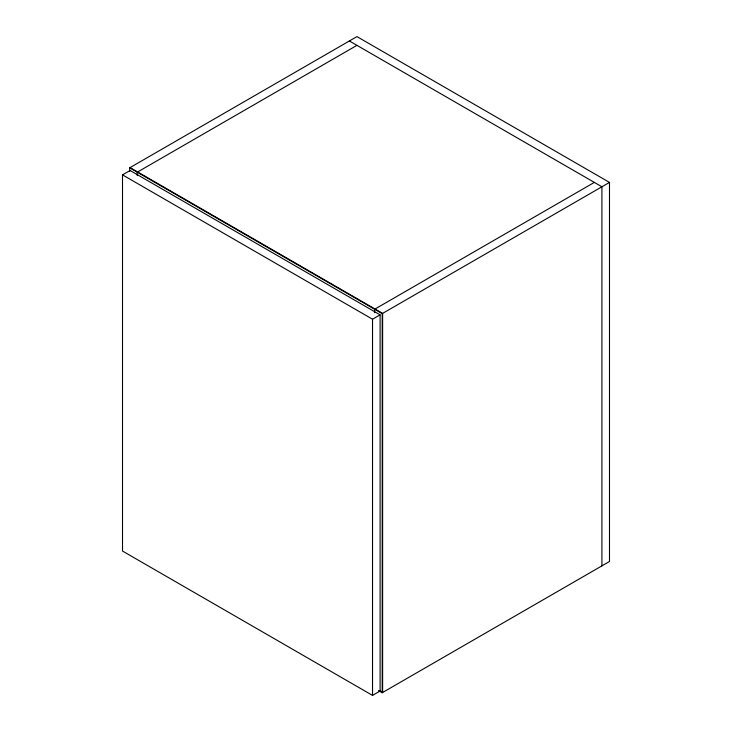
<?xml version="1.0" encoding="UTF-8"?>
<svg xmlns="http://www.w3.org/2000/svg" width="732" height="732" viewBox="0 0 732 732"><rect width="100%" height="100%" fill="white"/><g stroke="black" fill="none" stroke-linecap="round" stroke-linejoin="round"><path stroke-width="1.1" d="M129.665 171.251L129.665 167.82L356.951 36.6L609.491 182.405L609.491 561.499L382.205 692.728L378.417 690.541M122.509 174.875L130.086 170.501L380.1 314.842L380.1 691.026L372.524 695.4L122.509 551.05L122.509 174.875L372.524 319.216L380.1 314.842M356.951 45.347L137.241 172.203L137.241 175.625M594.338 182.405L374.628 309.252L374.628 312.683M129.665 167.82L382.205 313.625L609.491 182.405M349.374 40.974L601.914 186.779L601.914 565.873M130.086 167.582L382.626 313.387L382.626 692.481L379.789 690.843M382.205 313.625L382.205 692.728M372.524 319.216L372.524 695.4"/></g></svg>
